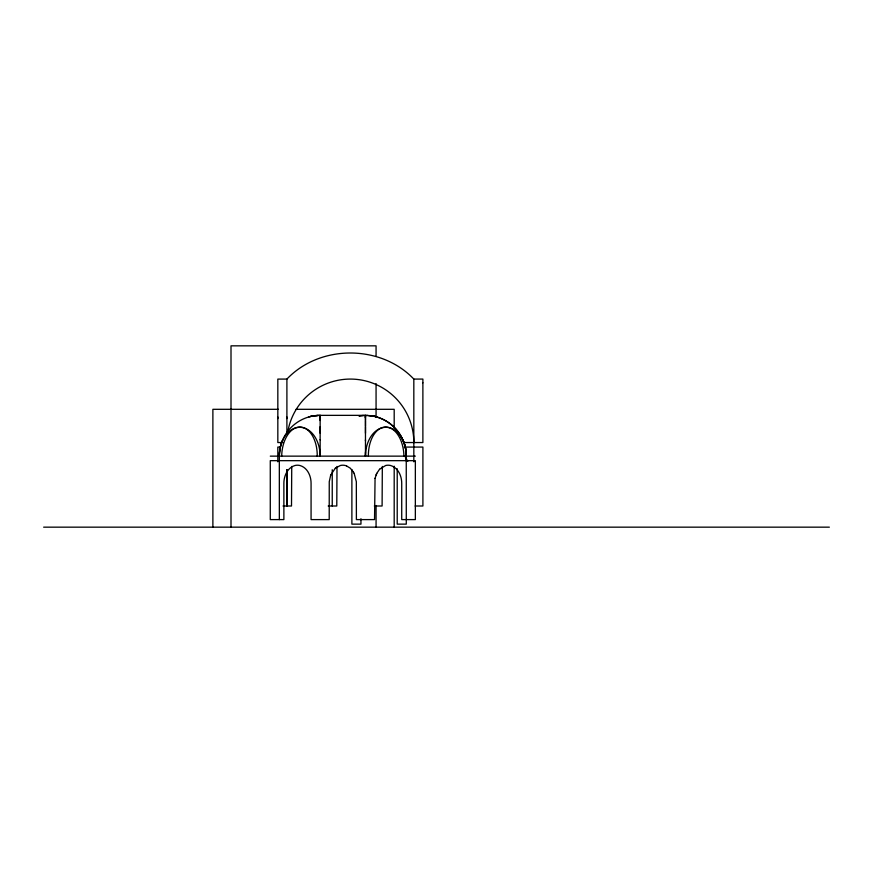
<?xml version="1.0" encoding="UTF-8"?>
<svg xmlns="http://www.w3.org/2000/svg" width="873" height="873" viewBox="0 0 873 873"><rect width="100%" height="100%" fill="white"/><g stroke="black" fill="none" stroke-linecap="round" stroke-linejoin="round"><path stroke-width="1.31" d="M286.901 433.761L286.901 416.967M320.151 450.85L320.14 456.143A28.853 20.417 -90 0 0 299.745 427.29A28.853 20.417 -90 0 0 279.327 456.143L279.349 519.599M320.14 439.872L320.151 415.373L317.947 415.417M365.481 416.519L365.471 415.286M365.471 440.887L365.471 439.872M365.471 433.226L365.471 426.701M365.471 420.502L365.481 416.639A39.198 0.589 89.9 0 0 365.274 417.632M277.832 418.593L277.832 379.1L286.901 379.078C319.954 344.322 380.759 344.322 413.824 379.078L413.835 461.806M282.721 439.872A43.574 43.574 0 0 0 281.903 441.891A39.438 39.438 0 0 0 279.676 450.861L279.316 456.143A40.791 40.791 0 0 1 320.151 415.362L320.14 418.396M360.538 415.723A39.427 39.416 0 0 0 358.901 415.93A38.51 38.499 -11.7 0 1 359.992 415.788L361.629 415.613A70.058 69.905 -3.9 0 1 363.266 415.526L367.118 415.384M291.735 466.444L291.506 506.002L283.005 506.002M337 466.444L336.782 506.002L328.183 506.002M382.33 466.444L382.101 506.002L374.331 506.002M375.063 478.349L374.539 519.599L356.391 519.599L356.337 481.71L354.176 473.417M375.041 478.349L376.732 473.417L379.559 469.259M330.725 475.01L329.252 481.71L329.208 519.599L311.072 519.599L311.072 483.336C311.126 476.058 307.492 467.612 299.952 465.516A10.28 10.28 0 0 0 294.998 465.505C287.457 467.612 283.834 476.058 283.878 483.336L283.878 519.599L270.281 519.599L270.281 460.671L415.352 460.671L415.352 519.599L401.722 519.599L401.722 483.336C401.766 476.058 398.143 467.612 390.591 465.516A10.28 10.28 0 0 0 385.648 465.505L379.548 469.259M330.714 475.01L335.363 468.168M376.056 475.01L376.754 473.417M335.352 468.168L340.328 465.516A10.28 10.28 0 0 1 345.282 465.505L346.548 465.909M308.955 416.901L310.919 416.399M316.31 415.559L314.673 415.734A38.488 38.477 -11.7 0 0 310.919 416.377M413.824 379.078L422.881 379.078L422.881 382.821M278.454 409.306L212.881 409.306L212.881 527.161M296.078 409.306L394.192 409.306L394.192 428.272M320.151 415.362L365.471 415.352L365.471 456.143A28.853 20.417 -90 0 1 385.888 427.29A28.853 20.417 -90 0 1 406.294 456.143L406.207 453.982M283.016 442.546L277.832 442.546L277.832 416.967M404.374 442.546L422.881 442.546L422.881 382.821M280.549 447.074L277.821 447.074L277.821 461.806M404.319 447.074L422.903 447.074L422.903 506.002L415.133 506.002M270.292 456.143L415.352 456.143M43.65 527.161L829.35 527.161M366.551 415.406L367.664 415.417M376.656 416.901L375.674 416.639A38.488 38.477 11.7 0 0 370.938 415.723L369.29 415.613A70.058 69.905 3.9 0 0 367.642 415.526A66.664 66.523 3.9 0 1 369.825 415.734M369.825 415.668L370.916 415.799M374.692 416.399L375.674 416.639M346.537 465.909L350.248 468.168L353.358 471.911M405.323 456.917L407.778 461.413M353.347 471.911L354.187 473.417M405.672 452.923L406.283 460.671M406.12 452.989L405.923 450.861A39.438 39.438 0 0 0 403.708 441.891A43.574 43.574 0 0 0 402.889 439.872M406.141 452.923L406.196 454.036M406.251 455.117L406.283 519.599M365.471 456.143L365.46 451.876M365.471 420.972L365.471 426.046M320.14 418.8L320.14 420.502M286.901 379.1L286.901 418.582M406.283 520.406L406.283 524.138L397.215 524.138L397.215 468.757M394.192 466.193L394.192 527.161M376.067 356.184L376.067 345.839L231.007 345.839L231.007 527.161M376.067 383.629L376.067 417.436M376.067 505.478L376.067 527.161M360.953 518.758L360.953 524.138L351.884 524.138L351.884 469.543M332.242 469.739L332.242 506.002M320.14 426.701L320.14 433.226M320.151 439.621L320.151 456.143M286.977 469.739L286.977 506.002M286.89 469.739L286.89 506.002M370.37 415.723A39.427 39.416 0 0 1 375.663 416.672A40.758 40.758 0 0 1 402.835 439.948A43.574 43.574 0 0 1 403.686 441.956A39.438 39.438 0 0 1 405.923 450.915M375.652 416.716A40.758 40.736 11.1 0 1 402.824 439.959M368.384 456.143A29.104 17.766 88.6 0 1 385.713 427.05A29.104 17.766 88.6 0 1 403.915 456.143M361.084 415.734A66.664 66.523 -3.9 0 1 363.266 415.548M365.558 416.716A39.198 0.589 -89.9 0 1 365.58 416.879M398.939 433.957A28.853 20.417 90 0 1 406.294 456.143M315.764 415.668A66.664 66.523 -3.9 0 1 317.947 415.483A70.058 69.905 -3.9 0 0 316.31 415.592M310.417 416.486A39.536 39.525 0 0 1 315.218 415.657M281.695 456.143A29.104 17.766 -88.6 0 1 299.897 427.05A29.104 17.766 -88.6 0 1 317.226 456.143M320.173 416.519A39.198 0.589 -89.9 0 1 320.336 417.632M370.392 415.657A39.536 39.525 0 0 1 375.194 416.486M287.752 432.026A63.489 63.489 0 0 1 355.649 379.297A63.489 63.489 0 0 1 413.846 442.578"/></g></svg>
